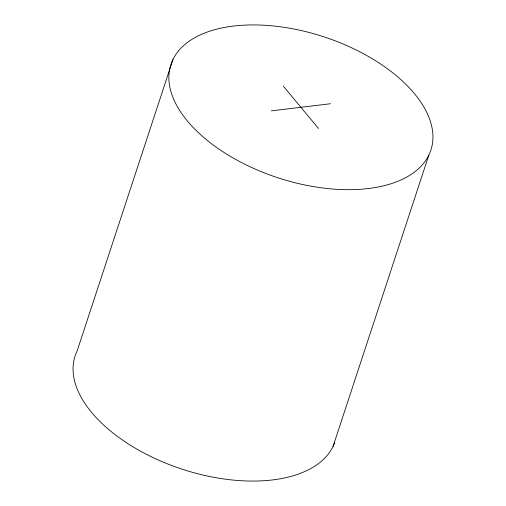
<?xml version="1.0" encoding="UTF-8"?>
<svg xmlns="http://www.w3.org/2000/svg" width="506" height="506" viewBox="0 0 506 506"><rect width="100%" height="100%" fill="white"/><g stroke="black" fill="none" stroke-linecap="round" stroke-linejoin="round"><path stroke-width="0.76" d="M172.951 59.518L77.146 350.911A136.841 74.129 18.2 0 0 175.829 467.019A136.841 74.129 18.2 0 0 334.574 442.921M333.049 446.482L428.854 155.089A136.841 74.129 18.2 0 0 265.169 25.3A136.841 74.129 18.2 0 0 208.681 141.522A136.841 74.129 18.2 0 0 428.854 155.089M271.324 110.865L330.481 103.743M283.341 86.14L318.464 128.467"/></g></svg>
